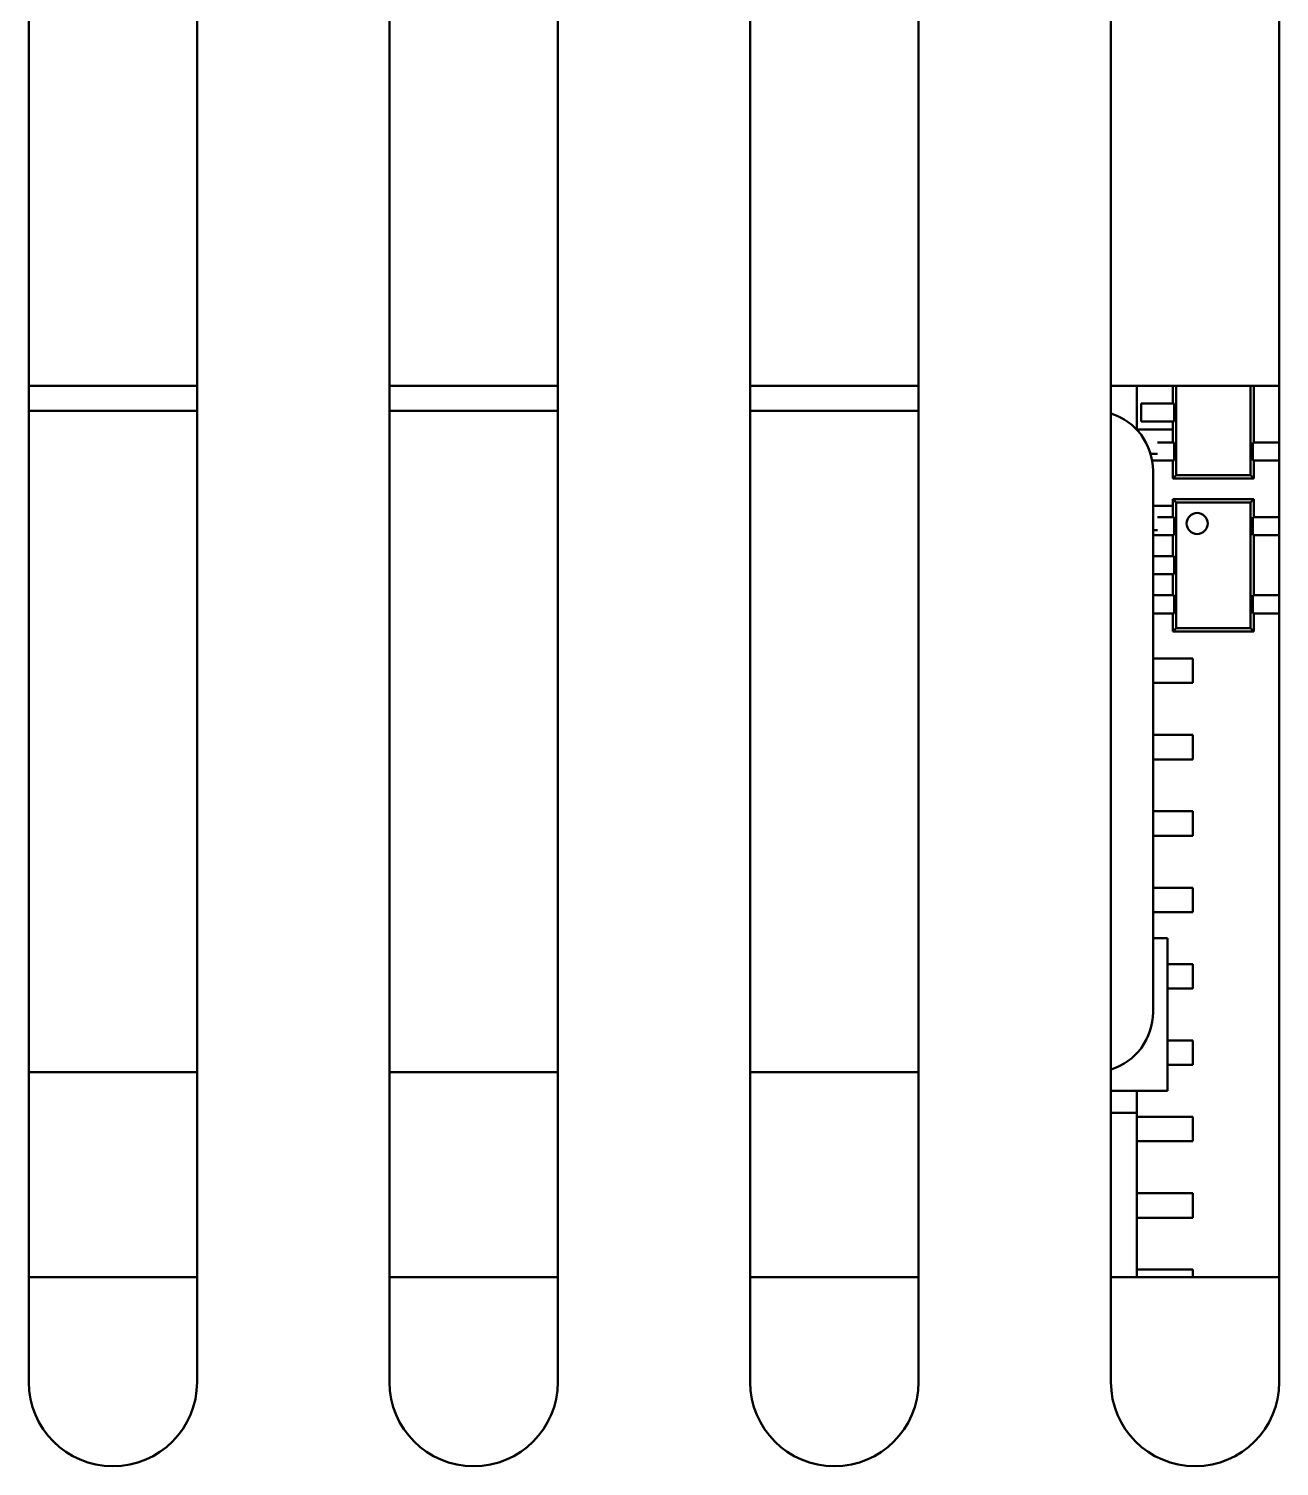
# Model space of a CAD drawing. Header units: millimetres. Extents: x 2121 to 4904, y 892 to 1933.
# Drawn here: x 2738.78 to 2769.98, y 1552.03 to 1587.88 of the extents above; entities that cross this region are included whole.
import ezdxf

# ---------------------------------------------------------------- set-up
doc = ezdxf.new("R2010")
doc.units = ezdxf.units.MM
doc.header["$LTSCALE"] = 1.8
doc.layers.add('외형선(ISO)', color=7, linetype='Continuous', lineweight=50)

msp = doc.modelspace()

# ---------------------------------------------------------------- linework, layer by layer
at = {"layer": '외형선(ISO)', "color": 7}
for p, q in [((2738.779, 1554.133), (2738.779, 1621.633)), ((2742.979, 1621.633), (2742.979, 1554.133)), ((2747.779, 1554.133), (2747.779, 1621.633)), ((2751.979, 1621.633), (2751.979, 1554.133)), ((2756.779, 1554.133), (2756.779, 1621.633)), ((2760.979, 1621.633), (2760.979, 1554.133)), ((2765.779, 1554.133), (2765.779, 1621.633)), ((2769.979, 1621.633), (2769.979, 1554.133)), ((2738.779, 1578.976), (2742.979, 1578.976)), ((2747.779, 1578.976), (2751.979, 1578.976)), ((2756.779, 1578.976), (2760.979, 1578.976)), ((2765.779, 1578.976), (2769.979, 1578.976)), ((2766.426, 1577.88), (2766.426, 1578.976)), ((2767.322, 1578.538), (2767.322, 1578.976)), ((2767.407, 1578.976), (2767.407, 1576.747)), ((2769.263, 1576.747), (2769.263, 1578.976)), ((2769.347, 1578.976), (2769.347, 1577.563)), ((2766.535, 1578.088), (2766.535, 1578.538)), ((2766.793, 1578.538), (2766.535, 1578.538)), ((2766.929, 1578.538), (2766.793, 1578.538)), ((2766.948, 1578.538), (2766.929, 1578.538)), ((2766.948, 1578.538), (2767.322, 1578.538)), ((2767.354, 1578.538), (2767.322, 1578.538)), ((2767.354, 1578.538), (2767.354, 1578.088)), ((2742.979, 1578.358), (2738.779, 1578.358)), ((2751.979, 1578.358), (2747.779, 1578.358)), ((2760.979, 1578.358), (2756.779, 1578.358)), ((2766.426, 1577.892), (2767.322, 1577.892)), ((2766.793, 1578.088), (2766.535, 1578.088)), ((2766.929, 1578.088), (2766.793, 1578.088)), ((2766.948, 1578.088), (2766.929, 1578.088)), ((2766.948, 1578.088), (2767.322, 1578.088)), ((2767.322, 1577.563), (2767.322, 1578.088)), ((2767.354, 1578.088), (2767.322, 1578.088)), ((2766.948, 1577.563), (2766.937, 1577.563)), ((2766.948, 1577.563), (2767.322, 1577.563)), ((2767.354, 1577.563), (2767.322, 1577.563)), ((2767.354, 1577.563), (2767.354, 1577.113)), ((2769.316, 1577.113), (2769.316, 1577.563)), ((2769.347, 1577.563), (2769.316, 1577.563)), ((2769.347, 1577.563), (2769.722, 1577.563)), ((2769.74, 1577.563), (2769.722, 1577.563)), ((2769.877, 1577.563), (2769.74, 1577.563)), ((2769.979, 1577.563), (2769.877, 1577.563)), ((2766.767, 1577.282), (2766.937, 1577.282)), ((2766.929, 1577.113), (2766.807, 1577.113)), ((2766.948, 1577.113), (2766.929, 1577.113)), ((2766.948, 1577.113), (2767.322, 1577.113)), ((2767.322, 1576.663), (2767.322, 1577.113)), ((2767.354, 1577.113), (2767.322, 1577.113)), ((2769.347, 1577.113), (2769.316, 1577.113)), ((2769.347, 1577.113), (2769.347, 1576.663)), ((2769.347, 1577.113), (2769.722, 1577.113)), ((2769.74, 1577.113), (2769.722, 1577.113)), ((2769.877, 1577.113), (2769.74, 1577.113)), ((2769.979, 1577.113), (2769.877, 1577.113)), ((2766.829, 1563.358), (2766.829, 1576.858)), ((2767.407, 1576.747), (2767.322, 1576.663)), ((2767.407, 1576.747), (2769.263, 1576.747)), ((2769.263, 1576.747), (2769.347, 1576.663)), ((2769.347, 1576.663), (2767.322, 1576.663)), ((2766.829, 1575.987), (2767.322, 1575.987)), ((2767.322, 1576.153), (2767.407, 1576.068)), ((2767.322, 1575.703), (2767.322, 1576.153)), ((2767.322, 1576.153), (2769.347, 1576.153)), ((2769.263, 1576.068), (2767.407, 1576.068)), ((2767.407, 1576.068), (2767.407, 1572.937)), ((2769.347, 1576.153), (2769.263, 1576.068)), ((2769.263, 1572.937), (2769.263, 1576.068)), ((2769.347, 1576.153), (2769.347, 1575.703)), ((2766.948, 1575.703), (2766.937, 1575.703)), ((2766.948, 1575.703), (2767.322, 1575.703)), ((2767.354, 1575.703), (2767.322, 1575.703)), ((2767.354, 1575.703), (2767.354, 1575.253)), ((2769.316, 1575.253), (2769.316, 1575.703)), ((2769.347, 1575.703), (2769.316, 1575.703)), ((2769.347, 1575.703), (2769.722, 1575.703)), ((2769.74, 1575.703), (2769.722, 1575.703)), ((2769.877, 1575.703), (2769.74, 1575.703)), ((2769.979, 1575.703), (2769.877, 1575.703)), ((2766.829, 1575.377), (2766.937, 1575.377)), ((2766.929, 1575.253), (2766.829, 1575.253)), ((2766.948, 1575.253), (2766.929, 1575.253)), ((2766.948, 1575.253), (2767.322, 1575.253)), ((2767.322, 1574.728), (2767.322, 1575.253)), ((2767.354, 1575.253), (2767.322, 1575.253)), ((2769.347, 1575.253), (2769.316, 1575.253)), ((2769.347, 1575.253), (2769.347, 1573.753)), ((2769.347, 1575.253), (2769.722, 1575.253)), ((2769.74, 1575.253), (2769.722, 1575.253)), ((2769.877, 1575.253), (2769.74, 1575.253)), ((2769.979, 1575.253), (2769.877, 1575.253)), ((2766.929, 1574.728), (2766.829, 1574.728)), ((2766.948, 1574.728), (2766.929, 1574.728)), ((2766.948, 1574.728), (2767.322, 1574.728)), ((2767.354, 1574.728), (2767.322, 1574.728)), ((2767.354, 1574.728), (2767.354, 1574.278)), ((2766.929, 1574.278), (2766.829, 1574.278)), ((2766.948, 1574.278), (2766.929, 1574.278)), ((2766.948, 1574.278), (2767.322, 1574.278)), ((2767.322, 1573.753), (2767.322, 1574.278)), ((2767.354, 1574.278), (2767.322, 1574.278)), ((2766.929, 1573.753), (2766.829, 1573.753)), ((2766.948, 1573.753), (2766.929, 1573.753)), ((2766.948, 1573.753), (2767.322, 1573.753)), ((2767.354, 1573.753), (2767.322, 1573.753)), ((2767.354, 1573.753), (2767.354, 1573.303)), ((2769.316, 1573.303), (2769.316, 1573.753)), ((2769.347, 1573.753), (2769.316, 1573.753)), ((2769.347, 1573.753), (2769.722, 1573.753)), ((2769.74, 1573.753), (2769.722, 1573.753)), ((2769.877, 1573.753), (2769.74, 1573.753)), ((2769.979, 1573.753), (2769.877, 1573.753)), ((2766.929, 1573.303), (2766.829, 1573.303)), ((2766.948, 1573.303), (2766.929, 1573.303)), ((2766.948, 1573.303), (2767.322, 1573.303)), ((2767.322, 1572.853), (2767.322, 1573.303)), ((2767.354, 1573.303), (2767.322, 1573.303)), ((2769.347, 1573.303), (2769.316, 1573.303)), ((2769.347, 1573.303), (2769.347, 1572.853)), ((2769.347, 1573.303), (2769.722, 1573.303)), ((2769.74, 1573.303), (2769.722, 1573.303)), ((2769.877, 1573.303), (2769.74, 1573.303)), ((2769.979, 1573.303), (2769.877, 1573.303)), ((2767.407, 1572.937), (2767.322, 1572.853)), ((2769.347, 1572.853), (2767.322, 1572.853)), ((2767.407, 1572.937), (2769.263, 1572.937)), ((2769.263, 1572.937), (2769.347, 1572.853)), ((2766.829, 1572.177), (2767.826, 1572.177)), ((2767.826, 1572.177), (2767.826, 1571.567)), ((2766.829, 1571.567), (2767.826, 1571.567)), ((2766.829, 1570.272), (2767.826, 1570.272)), ((2767.826, 1570.272), (2767.826, 1569.662)), ((2766.829, 1569.662), (2767.826, 1569.662)), ((2766.829, 1568.367), (2767.826, 1568.367)), ((2767.826, 1568.367), (2767.826, 1567.757)), ((2766.829, 1567.757), (2767.826, 1567.757)), ((2766.829, 1566.462), (2767.826, 1566.462)), ((2767.826, 1566.462), (2767.826, 1565.852)), ((2766.829, 1565.852), (2767.826, 1565.852)), ((2767.188, 1565.204), (2766.829, 1565.204)), ((2767.188, 1561.394), (2767.188, 1565.204)), ((2767.188, 1564.557), (2767.826, 1564.557)), ((2767.826, 1564.557), (2767.826, 1563.947)), ((2767.188, 1563.947), (2767.826, 1563.947)), ((2767.188, 1562.652), (2767.826, 1562.652)), ((2767.826, 1562.652), (2767.826, 1562.042)), ((2767.188, 1562.042), (2767.826, 1562.042)), ((2742.979, 1561.858), (2738.779, 1561.858)), ((2747.779, 1561.858), (2751.979, 1561.858)), ((2756.779, 1561.858), (2760.979, 1561.858)), ((2765.779, 1561.394), (2766.426, 1561.394)), ((2766.426, 1561.394), (2766.426, 1560.844)), ((2766.426, 1561.394), (2767.188, 1561.394)), ((2766.426, 1560.844), (2765.779, 1560.844)), ((2766.426, 1556.745), (2766.426, 1560.844)), ((2766.426, 1560.747), (2767.826, 1560.747)), ((2767.826, 1560.747), (2767.826, 1560.137)), ((2766.426, 1560.137), (2767.826, 1560.137)), ((2766.426, 1558.842), (2767.826, 1558.842)), ((2767.826, 1558.842), (2767.826, 1558.232)), ((2766.426, 1558.232), (2767.826, 1558.232)), ((2738.779, 1556.745), (2742.979, 1556.745)), ((2747.779, 1556.745), (2751.979, 1556.745)), ((2756.779, 1556.745), (2760.979, 1556.745)), ((2765.779, 1556.745), (2769.979, 1556.745)), ((2766.426, 1556.937), (2767.826, 1556.937)), ((2767.826, 1556.937), (2767.826, 1556.745))]:
    msp.add_line(p, q, dxfattribs=at)
msp.add_circle((2767.93, 1575.545), 0.263, dxfattribs=at)
for centre, radius, start, end in [((2765.329, 1576.858), 1.5, 0, 72.5424), ((2765.329, 1563.358), 1.5, 287.4576, 0), ((2740.879, 1554.133), 2.1, 180, 0), ((2749.879, 1554.133), 2.1, 180, 0), ((2758.879, 1554.133), 2.1, 180, 0), ((2767.879, 1554.133), 2.1, 180, 0)]:
    msp.add_arc(centre, radius, start, end, dxfattribs=at)

doc.saveas('drawing.dxf')
